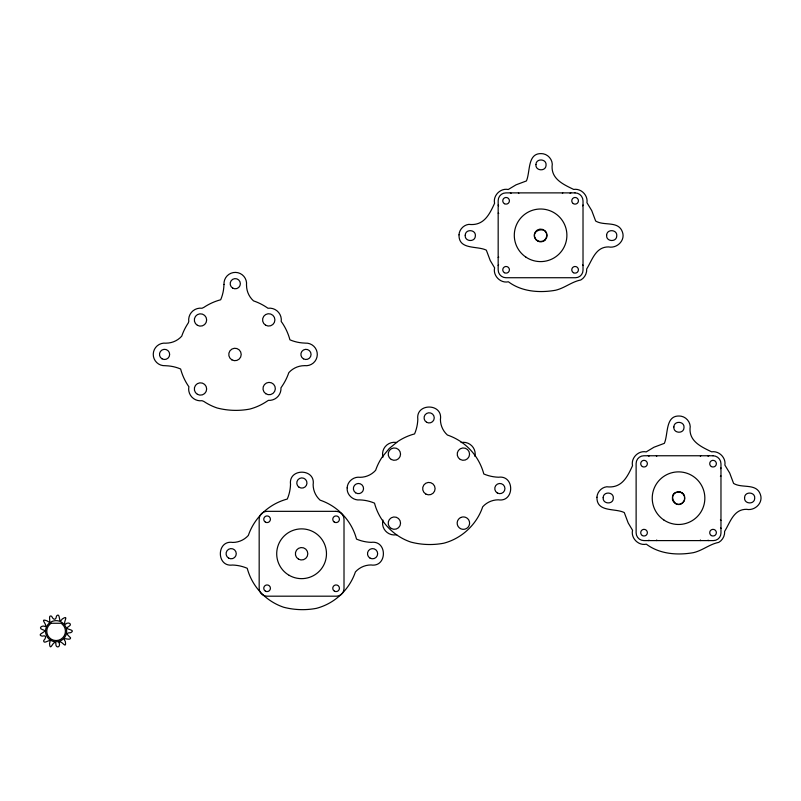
<?xml version="1.0" encoding="UTF-8"?>
<svg xmlns="http://www.w3.org/2000/svg" width="801" height="801" viewBox="0 0 801 801"><rect width="100%" height="100%" fill="white"/><g stroke="black" fill="none" stroke-linecap="round" stroke-linejoin="round"><path stroke-width="1.2" d="M546.813 236.876C548.705 224.701 528.31 230.167 536.039 239.759M546.723 237.266L545.391 239.759M684.545 500.054L684.545 496.059M684.404 500.435C676.264 513.721 664.77 490.412 680.269 492.044M498.172 265.542L498.292 265.311A9.001 9.001 0 0 1 498.602 264.811M583.018 205.066L582.888 205.296A9.001 9.001 0 0 1 582.577 205.797M720.97 467.934L720.84 468.174A9.001 9.001 0 0 1 720.53 468.675M562.402 193.472L562.763 192.881M700.354 456.34L700.715 455.759M656.369 540.595L656.74 540.004M545.111 240.06L544.5 240.59M498.172 257.481L498.763 257.111M544.169 240.831L542.718 241.552M720.379 476.365L720.97 476.004M570.833 192.881L570.592 193.011A9.001 9.001 0 0 0 570.092 193.321M708.785 455.759L708.545 455.879A9.001 9.001 0 0 0 708.044 456.19M648.309 540.595L648.54 540.475A9.001 9.001 0 0 0 649.04 540.164M541.927 241.762L539.504 241.762M396.685 534.738L395.924 534.858A11.825 11.825 0 0 1 382.948 520.069M396.685 442.522L395.924 442.402A11.825 11.825 0 0 0 382.648 455.669L382.778 456.44A11.825 11.825 0 0 0 382.948 457.191M538.713 241.552L536.31 240.06M680.65 492.164L682.112 492.885M510.357 192.881L510.587 193.011A9.001 9.001 0 0 1 511.088 193.321M648.309 455.759L648.54 455.879A9.001 9.001 0 0 1 649.04 456.19M708.785 540.595L708.545 540.475A9.001 9.001 0 0 1 708.044 540.164M498.172 213.126L498.763 213.497M720.379 519.979L720.97 520.35M682.442 493.116L683.593 494.267M518.417 192.881L518.788 193.472M683.824 494.597L684.404 495.679M656.369 455.759L656.74 456.34M700.354 540.004L700.715 540.595M583.018 265.542L582.888 265.311A9.001 9.001 0 0 0 582.577 264.811M720.97 528.41L720.84 528.179A9.001 9.001 0 0 0 720.53 527.679M498.172 205.066L498.292 205.296A9.001 9.001 0 0 0 498.602 205.797M461.076 442.522A11.825 11.825 0 0 1 474.983 456.44M261.917 513.661A56.561 56.561 0 0 0 248.33 535.458A21.036 21.036 0 0 1 232.761 542.437C216.41 539.784 216.11 567.278 232.54 565.035A40.991 40.991 0 0 1 247.229 568.279A56.561 56.561 0 0 0 283.644 607.238A74.753 74.753 0 0 0 316.455 608.339A56.561 56.561 0 0 0 355.414 571.924A21.036 21.036 0 0 1 370.983 564.955C387.334 567.609 387.634 540.114 371.203 542.357A40.991 40.991 0 0 1 356.525 539.113A56.561 56.561 0 0 0 320.11 500.154A21.036 21.036 0 0 1 313.131 484.585C315.784 468.235 288.29 467.934 290.533 484.365A40.991 40.991 0 0 1 287.289 499.043A56.561 56.561 0 0 0 262.798 512.8M59.084 642.552C61.226 647.709 55.119 648.81 55.86 643.123C53.146 639.639 50.223 652.765 49.512 643.423C52.375 636.354 43.484 645.546 43.665 640.6C46.268 637.976 46.718 634.752 42.113 636.134C35.264 634.212 49.572 631.408 42.733 629.736C37.617 628.154 42.343 624.78 45.367 626.562C47.559 624.69 38.859 617.671 47.219 620.935C52.606 625.551 46.889 614.117 51.604 616.239C53.347 620.034 55.95 620.715 56.531 615.999C60.706 611.473 58.143 625.301 62.278 618.983C69.917 614.047 62.258 623.168 65.452 624.249C68.015 621.396 73.121 624.069 68.626 626.592C62.388 629.846 76.946 629.155 70.758 632.66C64.551 632.77 67.995 635.283 70.608 637.806C70.498 641.661 61.196 635.553 65.322 641.501C66.813 650.532 61.146 639.138 59.084 642.552M347.173 487.829C346.503 494.698 353.071 500.695 359.829 499.904A40.991 40.991 0 0 1 374.508 503.148C379.203 521.121 393.301 536.229 410.933 542.107A74.753 74.753 0 0 0 443.744 543.218C461.726 538.532 476.825 524.415 482.703 506.793A21.036 21.036 0 0 1 498.272 499.824C514.622 502.477 514.923 474.983 498.492 477.226A40.991 40.991 0 0 1 483.814 473.982A56.561 56.561 0 0 0 476.225 457.181L474.072 454.177A56.561 56.561 0 0 0 463.639 443.724L460.635 441.561A56.561 56.561 0 0 0 447.399 435.023A21.036 21.036 0 0 1 440.42 419.454C443.063 403.083 415.579 402.813 417.822 419.233A40.991 40.991 0 0 1 414.578 433.912A56.561 56.561 0 0 0 397.787 441.501L389.206 448.53L382.157 457.091A56.561 56.561 0 0 0 375.619 470.327A21.036 21.036 0 0 1 360.05 477.306C353.792 476.375 347.404 481.421 347.173 487.829M459.003 234.853C458.603 250.192 477.206 245.567 486.347 250.182L490.242 260.555L494.607 267.854C492.725 275.694 500.545 283.594 508.395 281.782C521.791 291.804 539.604 293.066 555.584 290.242C564.755 288.06 571.754 281.722 580.795 279.99C584.64 277.817 587.013 273.371 586.692 268.966C592.249 260.085 595.554 246.858 608.51 246.918C616.89 248.71 625.621 240.44 622.407 231.96C618.382 220.435 603.984 226.252 595.644 221.006L591.749 210.623L586.943 202.703C588.184 195.304 581.065 188.185 573.676 189.426C562.853 184.23 550.267 178.523 552.279 164.145C552.029 159.169 548.104 154.693 543.198 153.792C526.978 151.509 530.592 171.484 526.407 180.946L516.024 184.841L508.245 189.507C500.495 187.824 492.825 195.564 494.577 203.304C489.241 215.028 483.584 226.082 468.815 224.38C463.599 224.971 459.253 229.607 459.003 234.853M465.211 235.254C464.47 241.792 475.253 242.493 475.373 235.925C476.114 229.396 465.331 228.685 465.211 235.254M535.919 164.555C535.178 171.084 545.952 171.794 546.072 165.216C546.813 158.688 536.029 157.987 535.919 164.555M596.945 497.251C596.545 512.59 615.148 507.964 624.289 512.58L628.184 522.953L632.55 530.252C630.657 538.092 638.487 545.992 646.337 544.179C659.734 554.212 677.546 555.473 693.526 552.64C702.697 550.457 709.696 544.119 718.737 542.387C722.582 540.214 724.955 535.769 724.625 531.363C730.192 522.492 733.496 509.256 746.452 509.316C754.832 511.108 763.553 502.838 760.349 494.357C756.314 482.833 741.916 488.65 733.586 483.404L729.691 473.021L724.885 465.101C726.127 457.701 719.008 450.583 711.608 451.824C700.795 446.628 688.209 440.92 690.222 426.543C689.971 421.566 686.046 417.091 681.14 416.19C664.92 413.907 668.535 433.882 664.349 443.343L653.966 447.238L646.187 451.904C638.437 450.222 630.767 457.962 632.52 465.701C627.183 477.426 621.516 488.48 606.757 486.778C601.541 487.368 597.196 492.004 596.945 497.251M606.617 235.254C605.876 241.792 616.66 242.493 616.78 235.925C617.521 229.396 606.737 228.685 606.617 235.254M603.153 497.661C602.412 504.189 613.196 504.89 613.316 498.322C614.047 491.794 603.273 491.083 603.153 497.661M673.851 426.953C673.11 433.481 683.894 434.192 684.014 427.624C684.755 421.086 673.971 420.385 673.851 426.953M744.56 497.661C743.819 504.189 754.602 504.89 754.722 498.322C755.453 491.794 744.68 491.083 744.56 497.661M223.99 284.445L223.94 285.086A40.991 40.991 0 0 1 220.686 299.764A56.561 56.561 0 0 0 203.895 307.354L202.032 308.245A11.825 11.825 0 0 0 188.766 321.521L188.275 322.943A56.561 56.561 0 0 0 181.727 336.18A21.036 21.036 0 0 1 166.167 343.158L166.047 343.198A11.314 11.314 0 0 0 153.261 354.042A11.314 11.314 0 0 0 165.306 365.697L165.947 365.747A40.991 40.991 0 0 1 180.625 369.001A56.561 56.561 0 0 0 188.215 385.792L188.886 386.673A11.825 11.825 0 0 0 202.032 400.71L203.804 401.411A56.561 56.561 0 0 0 217.041 407.959A74.753 74.753 0 0 0 249.862 409.061A56.561 56.561 0 0 0 266.653 401.471L268.385 400.37A11.825 11.825 0 0 0 280.971 387.794L282.272 385.882A56.561 56.561 0 0 0 288.821 372.645A21.036 21.036 0 0 1 304.38 365.667L304.5 365.626A11.314 11.314 0 0 0 317.286 354.783A11.314 11.314 0 0 0 305.241 343.128L304.6 343.078A40.991 40.991 0 0 1 289.922 339.824A56.561 56.561 0 0 0 282.332 323.033L281.221 321.521A11.825 11.825 0 0 0 267.955 308.245L266.743 307.414A56.561 56.561 0 0 0 253.506 300.866A21.036 21.036 0 0 1 246.528 285.306L246.488 285.186A11.314 11.314 0 0 0 235.644 272.4A11.314 11.314 0 0 0 223.99 284.445M51.104 623.258L49.952 624.199A9.332 9.332 0 0 0 49.362 637.676A9.332 9.332 0 0 0 62.848 637.676A9.332 9.332 0 0 0 62.258 624.199L61.116 623.258L51.104 623.258M460.635 517.556L459.924 517.957A6.218 6.218 0 0 0 458.132 526.477A6.218 6.218 0 0 0 466.613 528.45A6.218 6.218 0 0 0 468.775 520.019L468.315 519.348A6.218 6.218 0 0 0 460.635 517.556M574.988 192.881L505.912 192.881A7.74 7.74 0 0 0 498.172 200.63L498.172 269.927A7.8 7.8 0 0 0 505.972 277.727L575.468 277.727A7.539 7.539 0 0 0 583.018 270.187L583.018 200.911A8.03 8.03 0 0 0 574.988 192.881M712.93 455.759L643.864 455.759A7.74 7.74 0 0 0 636.124 463.499L636.124 532.795A7.8 7.8 0 0 0 643.924 540.595L713.421 540.595A7.539 7.539 0 0 0 720.97 533.055L720.97 463.789A8.03 8.03 0 0 0 712.93 455.759M335.979 511.338L266.913 511.338A7.74 7.74 0 0 0 259.174 519.088L259.174 588.385A7.8 7.8 0 0 0 266.973 596.184L336.47 596.184A7.539 7.539 0 0 0 344.009 588.645L344.009 519.368A8.03 8.03 0 0 0 335.979 511.338M50.813 640.389A10.583 10.583 0 0 0 66.693 631.218A10.583 10.583 0 0 0 50.813 622.057A10.583 10.583 0 0 0 50.813 640.389M663.929 520.049A26.303 26.303 0 0 0 704.79 499.894A26.303 26.303 0 0 0 666.913 474.582A26.303 26.303 0 0 0 663.929 520.049M675.433 503.569A6.218 6.218 0 0 0 684.765 498.172A6.218 6.218 0 0 0 675.433 492.785A6.218 6.218 0 0 0 675.433 503.569M711.378 466.562A3.344 3.344 0 0 0 716.384 463.669A3.344 3.344 0 0 0 711.378 460.775A3.344 3.344 0 0 0 711.378 466.562M711.378 535.569A3.344 3.344 0 0 0 716.384 532.675A3.344 3.344 0 0 0 711.378 529.781A3.344 3.344 0 0 0 711.378 535.569M642.372 535.569A3.344 3.344 0 0 0 647.378 532.675A3.344 3.344 0 0 0 642.372 529.781A3.344 3.344 0 0 0 642.372 535.569M642.372 466.562A3.344 3.344 0 0 0 647.378 463.669A3.344 3.344 0 0 0 642.372 460.775A3.344 3.344 0 0 0 642.372 466.562M525.977 257.171A26.303 26.303 0 0 0 566.838 237.026A26.303 26.303 0 0 0 528.96 211.714A26.303 26.303 0 0 0 525.977 257.171M537.481 240.69A6.218 6.218 0 0 0 546.813 235.304A6.218 6.218 0 0 0 537.481 229.917A6.218 6.218 0 0 0 537.481 240.69M573.236 203.574A3.344 3.344 0 0 0 578.432 201.021A3.344 3.344 0 0 0 573.616 197.807A3.344 3.344 0 0 0 573.236 203.574M573.426 272.7A3.344 3.344 0 0 0 578.432 269.807A3.344 3.344 0 0 0 573.426 266.913A3.344 3.344 0 0 0 573.426 272.7M504.42 272.7A3.344 3.344 0 0 0 509.426 269.807A3.344 3.344 0 0 0 504.42 266.913A3.344 3.344 0 0 0 504.42 272.7M504.42 203.694A3.344 3.344 0 0 0 509.426 200.801A3.344 3.344 0 0 0 504.42 197.907A3.344 3.344 0 0 0 504.42 203.694M425.772 494.017A6.218 6.218 0 0 0 435.103 488.63A6.218 6.218 0 0 0 425.772 483.243A6.218 6.218 0 0 0 425.772 494.017M497.321 492.975A5.086 5.086 0 0 0 504.95 488.56A5.086 5.086 0 0 0 497.321 484.154A5.086 5.086 0 0 0 497.321 492.975M426.613 422.267A5.086 5.086 0 0 0 434.252 417.862A5.086 5.086 0 0 0 426.613 413.456A5.086 5.086 0 0 0 426.613 422.267M355.634 492.795A5.086 5.086 0 0 0 363.534 488.9A5.086 5.086 0 0 0 356.205 483.994A5.086 5.086 0 0 0 355.634 492.795M391.288 528.48A6.168 6.168 0 0 0 400.55 523.133A6.168 6.168 0 0 0 391.288 517.786A6.168 6.168 0 0 0 391.288 528.48M460.295 459.474A6.168 6.168 0 0 0 469.556 454.127A6.168 6.168 0 0 0 460.295 448.78A6.168 6.168 0 0 0 460.295 459.474M391.288 459.474A6.168 6.168 0 0 0 400.55 454.127A6.168 6.168 0 0 0 391.288 448.78A6.168 6.168 0 0 0 391.288 459.474M265.732 393.691A6.168 6.168 0 0 0 275.324 388.966A6.168 6.168 0 0 0 266.433 383.028A6.168 6.168 0 0 0 265.732 393.691M231.879 359.869A6.218 6.218 0 0 0 241.211 354.483A6.218 6.218 0 0 0 231.879 349.086A6.218 6.218 0 0 0 231.879 359.869M232.731 288.12A5.086 5.086 0 0 0 240.36 283.704A5.086 5.086 0 0 0 232.731 279.299A5.086 5.086 0 0 0 232.731 288.12M303.429 358.818A5.086 5.086 0 0 0 311.068 354.412A5.086 5.086 0 0 0 303.429 350.007A5.086 5.086 0 0 0 303.429 358.818M162.022 358.818A5.086 5.086 0 0 0 169.662 354.412A5.086 5.086 0 0 0 162.022 350.007A5.086 5.086 0 0 0 162.022 358.818M197.406 394.322A6.168 6.168 0 0 0 206.658 388.986A6.168 6.168 0 0 0 197.406 383.639A6.168 6.168 0 0 0 197.406 394.322M265.662 325.236A6.168 6.168 0 0 0 274.913 319.889A6.168 6.168 0 0 0 265.662 314.543A6.168 6.168 0 0 0 265.662 325.236M197.406 325.316A6.168 6.168 0 0 0 206.658 319.979A6.168 6.168 0 0 0 197.406 314.633A6.168 6.168 0 0 0 197.406 325.316M370.032 558.107A5.086 5.086 0 0 0 377.661 553.691A5.086 5.086 0 0 0 370.032 549.286A5.086 5.086 0 0 0 370.032 558.107M298.483 559.148A6.218 6.218 0 0 0 307.814 553.761A6.218 6.218 0 0 0 298.483 548.375A6.218 6.218 0 0 0 298.483 559.148M299.043 487.228A5.086 5.086 0 0 0 306.953 483.323A5.086 5.086 0 0 0 299.624 478.427A5.086 5.086 0 0 0 299.043 487.228M228.625 558.107A5.086 5.086 0 0 0 236.265 553.691A5.086 5.086 0 0 0 228.625 549.286A5.086 5.086 0 0 0 228.625 558.107M334.428 591.158A3.344 3.344 0 0 0 339.434 588.264A3.344 3.344 0 0 0 334.428 585.371A3.344 3.344 0 0 0 334.428 591.158M265.421 522.152A3.344 3.344 0 0 0 270.428 519.258A3.344 3.344 0 0 0 265.421 516.365A3.344 3.344 0 0 0 265.421 522.152M334.237 522.032A3.344 3.344 0 0 0 339.424 519.479A3.344 3.344 0 0 0 334.618 516.265A3.344 3.344 0 0 0 334.237 522.032M265.421 591.158A3.344 3.344 0 0 0 270.428 588.264A3.344 3.344 0 0 0 265.421 585.371A3.344 3.344 0 0 0 265.421 591.158M289.151 575.318A24.891 24.891 0 0 0 326.478 553.761A24.891 24.891 0 0 0 289.151 532.204A24.891 24.891 0 0 0 289.151 575.318"/></g></svg>
